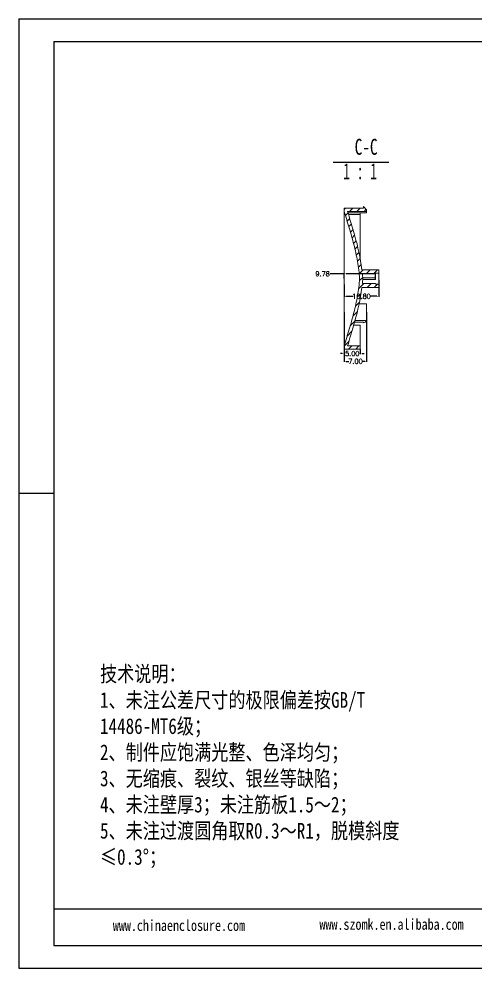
# Model space of a CAD drawing. Header units: inches. Extents: x 1184 to 3641, y 573 to 1047.
# Drawn here: x 2695.1 to 2837.5, y 573 to 869.2 of the extents above; entities that cross this region are included whole.
import ezdxf

# ---------------------------------------------------------------- set-up
doc = ezdxf.new("R2010")
doc.units = ezdxf.units.IN
doc.layers.add('10', color=7, linetype='Continuous')
doc.layers.add('文字', color=81, linetype='Continuous')
doc.styles.add('SLDTEXTSTYLE6', font='TXT', dxfattribs={"width": 0.7})
doc.styles.add('SLDTEXTSTYLE7', font='TXT', dxfattribs={"width": 0.62})
doc.styles.get("Standard").update_dxf_attribs({"font": 'txt', "bigfont": 'gbcbig.shx'})
doc.styles.add('宋体', font='', dxfattribs={"width": 0.8, "height": 3.5})
doc.styles.get('宋体').set_extended_font_data('SimSun')
doc.dimstyles.new('2', dxfattribs={"dimtxt": 1.5, "dimasz": 0.6, "dimexe": 0.18, "dimexo": 0.0625, "dimgap": 0.09, "dimtad": 0, "dimtih": 1, "dimtoh": 1, "dimzin": 0, "dimdsep": 46, "dimtxsty": 'Standard', "dimcen": 0, "dimadec": 0, "dimazin": 2, "dimtfac": 1, "dimtofl": 0, "dimtmove": 0, "dimatfit": 3, "dimfxl": 1, "dimtolj": 1, "dimtzin": 0, "dimarcsym": 0})

# ---------------------------------------------------------------- blocks, each defined once
blk = doc.blocks.new('SW_NOTE_1')
at = {"layer": '10', "color": 0}
blk.add_line((-4.36, -0.82), (13.09, -0.82), dxfattribs=at)
at = {"layer": '10', "color": 0, "char_height": 5, "attachment_point": 2}
for s, insert, style in [('C-C', (5.94, 6.45), 'SLDTEXTSTYLE6'), ('1 : 1', (4.07, -1.19), 'SLDTEXTSTYLE7')]:
    blk.add_mtext(s, dxfattribs=dict(at, insert=insert, style=style))
blk = doc.blocks.new('*D218')
at = {"color": 0, "lineweight": -2, "transparency": 16777216}
for p, q in [((2796.65, 789.68), (2792.21, 789.68)), ((2796.65, 788.25), (2796.65, 789.86)), ((2805.83, 789.68), (2797.25, 789.68)), ((2806.43, 788), (2806.43, 789.86))]:
    blk.add_line(p, q, dxfattribs=at)
at = {"color": 0, "transparency": 16777216}
for points in [[(2797.25, 789.78), (2797.25, 789.58), (2796.65, 789.68)], [(2805.83, 789.78), (2805.83, 789.58), (2806.43, 789.68)]]:
    blk.add_solid(points, dxfattribs=at)
at = {"layer": 'Defpoints', "color": 0, "transparency": 16777216}
for p in [(2796.65, 789.68), (2796.65, 788.19), (2806.43, 787.94)]:
    blk.add_point(p, dxfattribs=at)
at = {"color": 0, "transparency": 16777216, "insert": (2789.87, 789.68), "char_height": 1.5, "attachment_point": 5}
blk.add_mtext('\\A1;9.78', dxfattribs=at)
blk = doc.blocks.new('*D219')
at = {"color": 0, "lineweight": -2, "transparency": 16777216}
for p, q in [((2796.63, 786.35), (2796.63, 782.48)), ((2807.43, 787.65), (2807.43, 782.48)), ((2797.23, 782.66), (2799.44, 782.66)), ((2806.83, 782.66), (2804.62, 782.66))]:
    blk.add_line(p, q, dxfattribs=at)
at = {"color": 0, "transparency": 16777216}
for points in [[(2797.23, 782.76), (2797.23, 782.56), (2796.63, 782.66)], [(2806.83, 782.76), (2806.83, 782.56), (2807.43, 782.66)]]:
    blk.add_solid(points, dxfattribs=at)
at = {"layer": 'Defpoints', "color": 0, "transparency": 16777216}
for p in [(2796.63, 786.42), (2807.43, 787.71), (2807.43, 782.66)]:
    blk.add_point(p, dxfattribs=at)
at = {"color": 0, "transparency": 16777216, "insert": (2802.03, 782.66), "char_height": 1.5, "attachment_point": 5}
blk.add_mtext('\\A1;10.80', dxfattribs=at)
blk = doc.blocks.new('*D220')
at = {"color": 0, "lineweight": -2, "transparency": 16777216}
for p, q in [((2796.63, 777.68), (2796.63, 762.18)), ((2803.63, 777.68), (2803.63, 762.18)), ((2797.23, 762.36), (2798.04, 762.36)), ((2803.03, 762.36), (2802.22, 762.36))]:
    blk.add_line(p, q, dxfattribs=at)
at = {"color": 0, "transparency": 16777216}
for points in [[(2797.23, 762.46), (2797.23, 762.26), (2796.63, 762.36)], [(2803.03, 762.46), (2803.03, 762.26), (2803.63, 762.36)]]:
    blk.add_solid(points, dxfattribs=at)
at = {"layer": 'Defpoints', "color": 0, "transparency": 16777216}
for p in [(2796.63, 777.74), (2803.63, 777.74), (2796.63, 762.36)]:
    blk.add_point(p, dxfattribs=at)
at = {"color": 0, "transparency": 16777216, "insert": (2800.13, 762.36), "char_height": 1.5, "attachment_point": 5}
blk.add_mtext('\\A1;7.00', dxfattribs=at)
blk = doc.blocks.new('*D221')
at = {"color": 0, "lineweight": -2, "transparency": 16777216}
for p, q in [((2796.63, 769.86), (2796.63, 764.61)), ((2796.03, 764.79), (2795.43, 764.79)), ((2801.63, 766.12), (2801.63, 764.61)), ((2802.23, 764.79), (2802.83, 764.79))]:
    blk.add_line(p, q, dxfattribs=at)
at = {"color": 0, "transparency": 16777216}
for points in [[(2796.03, 764.89), (2796.03, 764.69), (2796.63, 764.79)], [(2802.23, 764.89), (2802.23, 764.69), (2801.63, 764.79)]]:
    blk.add_solid(points, dxfattribs=at)
at = {"layer": 'Defpoints', "color": 0, "transparency": 16777216}
for p in [(2796.63, 769.93), (2796.63, 764.79), (2801.63, 766.19)]:
    blk.add_point(p, dxfattribs=at)
at = {"color": 0, "transparency": 16777216, "insert": (2799.13, 764.79), "char_height": 1.5, "attachment_point": 5}
blk.add_mtext('\\A1;5.00', dxfattribs=at)

msp = doc.modelspace()

# ---------------------------------------------------------------- hatches: boundary and pattern name
at = {"linetype": 'Continuous', "lineweight": 0}
h = msp.add_hatch(dxfattribs=at)
h.set_pattern_fill('ANSI31', color=4, scale=0.5, style=0)
edge = h.paths.add_edge_path(flags=0)
edge.add_spline(control_points=[(2796.651, 809.187), (2797.263, 806.879), (2798.019, 804.613), (2798.681, 802.32), (2799.344, 800.022), (2799.943, 797.702), (2800.418, 795.358), (2800.657, 794.177), (2800.865, 792.988), (2801.036, 791.795), (2801.121, 791.197), (2801.197, 790.596), (2801.263, 789.995), (2801.295, 789.694), (2801.326, 789.393), (2801.353, 789.092), (2801.367, 788.941), (2801.38, 788.79), (2801.393, 788.639), (2801.399, 788.564), (2801.405, 788.489), (2801.411, 788.413), (2801.414, 788.375), (2801.416, 788.338), (2801.419, 788.3), (2801.421, 788.281), (2801.422, 788.262), (2801.424, 788.243), (2801.424, 788.234), (2801.425, 788.224), (2801.426, 788.215), (2801.426, 788.21), (2801.426, 788.205), (2801.427, 788.201), (2801.427, 788.198), (2801.427, 788.196), (2801.427, 788.194), (2801.427, 788.192), (2801.427, 788.191), (2801.427, 788.19), (2801.428, 788.19), (2801.428, 788.189), (2801.428, 788.188), (2801.428, 788.188), (2801.428, 788.188), (2801.428, 788.187), (2801.428, 788.187), (2801.428, 788.187), (2801.428, 788.187), (2801.428, 788.187), (2801.428, 788.187), (2801.428, 788.187), (2801.428, 788.187), (2801.428, 788.187), (2801.428, 788.187), (2801.428, 788.187), (2801.428, 788.187), (2801.428, 788.187), (2801.428, 788.187), (2801.428, 788.187), (2801.428, 788.187)], knot_values=[0, 0, 0, 0, 0.0071607, 0.0071607, 0.0071607, 0.0143403, 0.0143403, 0.0143403, 0.0179564, 0.0179564, 0.0179564, 0.01977, 0.01977, 0.01977, 0.0206777, 0.0206777, 0.0206777, 0.0211316, 0.0211316, 0.0211316, 0.0213586, 0.0213586, 0.0213586, 0.0214721, 0.0214721, 0.0214721, 0.0215289, 0.0215289, 0.0215289, 0.0215572, 0.0215572, 0.0215572, 0.0215714, 0.0215714, 0.0215714, 0.0215785, 0.0215785, 0.0215785, 0.0215821, 0.0215821, 0.0215821, 0.0215838, 0.0215838, 0.0215838, 0.0215847, 0.0215847, 0.0215847, 0.0215852, 0.0215852, 0.0215852, 0.0215854, 0.0215854, 0.0215854, 0.0215855, 0.0215855, 0.0215855, 0.0215855, 0.0215855, 0.0215855, 0.0215856, 0.0215856, 0.0215856, 0.0215856], weights=[1, 1, 1, 1, 1, 1, 1, 1, 1, 1, 1, 1, 1, 1, 1, 1, 1, 1, 1, 1, 1, 1, 1, 1, 1, 1, 1, 1, 1, 1, 1, 1, 1, 1, 1, 1, 1, 1, 1, 1, 1, 1, 1, 1, 1, 1, 1, 1, 1, 1, 1, 1, 1, 1, 1, 1, 1, 1, 1, 1, 1], degree=3, periodic=0)
edge.add_spline(control_points=[(2801.428, 788.187), (2801.428, 788.187), (2801.428, 788.187), (2801.428, 788.187), (2801.428, 788.187), (2801.428, 788.187), (2801.428, 788.186), (2801.428, 788.186), (2801.428, 788.186), (2801.428, 788.186), (2801.428, 788.186), (2801.428, 788.186), (2801.428, 788.186), (2801.428, 788.186), (2801.428, 788.186), (2801.428, 788.186), (2801.428, 788.185), (2801.428, 788.185), (2801.428, 788.185), (2801.428, 788.184), (2801.428, 788.184), (2801.427, 788.183), (2801.427, 788.182), (2801.427, 788.181), (2801.427, 788.18), (2801.427, 788.177), (2801.427, 788.175), (2801.427, 788.172), (2801.426, 788.168), (2801.426, 788.163), (2801.426, 788.158), (2801.425, 788.149), (2801.424, 788.139), (2801.424, 788.13), (2801.422, 788.111), (2801.421, 788.092), (2801.419, 788.073), (2801.416, 788.036), (2801.414, 787.998), (2801.411, 787.96), (2801.405, 787.885), (2801.399, 787.809), (2801.393, 787.734), (2801.38, 787.583), (2801.367, 787.432), (2801.353, 787.281), (2801.326, 786.98), (2801.295, 786.679), (2801.263, 786.378), (2801.197, 785.777), (2801.121, 785.177), (2801.036, 784.578), (2800.865, 783.385), (2800.657, 782.197), (2800.418, 781.015), (2799.943, 778.671), (2799.344, 776.352), (2798.681, 774.054), (2798.019, 771.76), (2797.263, 769.494), (2796.651, 767.187)], knot_values=[0, 0, 0, 0, 0, 0, 0, 0.0000001, 0.0000001, 0.0000001, 0.0000002, 0.0000002, 0.0000002, 0.0000004, 0.0000004, 0.0000004, 0.0000009, 0.0000009, 0.0000009, 0.0000017, 0.0000017, 0.0000017, 0.0000035, 0.0000035, 0.0000035, 0.0000071, 0.0000071, 0.0000071, 0.0000142, 0.0000142, 0.0000142, 0.0000284, 0.0000284, 0.0000284, 0.0000567, 0.0000567, 0.0000567, 0.0001135, 0.0001135, 0.0001135, 0.0002271, 0.0002271, 0.0002271, 0.0004541, 0.0004541, 0.0004541, 0.0009083, 0.0009083, 0.0009083, 0.0018163, 0.0018163, 0.0018163, 0.0036307, 0.0036307, 0.0036307, 0.0072483, 0.0072483, 0.0072483, 0.014431, 0.014431, 0.014431, 0.0215948, 0.0215948, 0.0215948, 0.0215948], weights=[1, 1, 1, 1, 1, 1, 1, 1, 1, 1, 1, 1, 1, 1, 1, 1, 1, 1, 1, 1, 1, 1, 1, 1, 1, 1, 1, 1, 1, 1, 1, 1, 1, 1, 1, 1, 1, 1, 1, 1, 1, 1, 1, 1, 1, 1, 1, 1, 1, 1, 1, 1, 1, 1, 1, 1, 1, 1, 1, 1, 1], degree=3, periodic=0)
edge.add_line((2796.651, 767.187), (2796.63, 767.187))
edge.add_line((2796.63, 767.187), (2796.63, 766.187))
edge.add_line((2796.63, 766.187), (2801.63, 766.187))
edge.add_line((2801.63, 766.187), (2801.63, 767.187))
edge.add_line((2801.63, 767.187), (2797.687, 767.187))
edge.add_spline(control_points=[(2797.687, 767.187), (2798.787, 771.229), (2801.209, 777.814), (2802.159, 785.437)], knot_values=[0.0640847, 0.0640847, 0.0640847, 0.0640847, 0.797716, 0.797716, 0.797716, 0.797716], weights=[1, 1, 1, 1], degree=3, periodic=0)
edge.add_line((2802.159, 785.437), (2807.43, 785.437))
edge.add_line((2807.43, 785.437), (2807.43, 786.437))
edge.add_line((2807.43, 786.437), (2806.43, 786.437))
edge.add_line((2806.43, 786.437), (2806.43, 786.687))
edge.add_line((2806.43, 786.687), (2802.301, 786.687))
edge.add_spline(control_points=[(2802.301, 786.687), (2802.351, 787.183), (2802.394, 787.683), (2802.43, 788.187)], knot_values=[0.8375299, 0.8375299, 0.8375299, 0.8375299, 0.8846156, 0.8846156, 0.8846156, 0.8846156], weights=[1, 1, 1, 1], degree=3, periodic=0)
edge.add_spline(control_points=[(2802.43, 788.187), (2802.394, 788.69), (2802.351, 789.19), (2802.301, 789.687)], knot_values=[0, 0, 0, 0, 0.0470858, 0.0470858, 0.0470858, 0.0470858], weights=[1, 1, 1, 1], degree=3, periodic=0)
edge.add_line((2802.301, 789.687), (2806.43, 789.687))
edge.add_line((2806.43, 789.687), (2806.43, 789.937))
edge.add_line((2806.43, 789.937), (2807.43, 789.937))
edge.add_line((2807.43, 789.937), (2807.43, 790.937))
edge.add_line((2807.43, 790.937), (2802.159, 790.937))
edge.add_spline(control_points=[(2802.159, 790.937), (2801.209, 798.559), (2798.787, 805.145), (2797.687, 809.187)], knot_values=[0.0868996, 0.0868996, 0.0868996, 0.0868996, 0.820531, 0.820531, 0.820531, 0.820531], weights=[1, 1, 1, 1], degree=3, periodic=0)
edge.add_line((2797.687, 809.187), (2803.63, 809.187))
edge.add_line((2803.63, 809.187), (2803.63, 809.687))
edge.add_line((2803.63, 809.687), (2802.63, 810.687))
edge.add_line((2802.63, 810.687), (2802.63, 810.187))
edge.add_line((2802.63, 810.187), (2796.63, 810.187))
edge.add_line((2796.63, 810.187), (2796.63, 809.187))
edge.add_line((2796.63, 809.187), (2796.651, 809.187))

# ---------------------------------------------------------------- linework, layer by layer
for p, q in [((2695.067, 869.241), (3114.097, 869.241)), ((2695.067, 869.241), (2695.067, 572.957)), ((2705.909, 862.187), (3107.043, 862.187)), ((2705.909, 862.187), (2705.909, 580.011)), ((2705.909, 721.099), (2695.067, 721.099)), ((2695.067, 710.125), (2695.067, 572.957)), ((2853.085, 591.298), (2705.909, 591.298)), ((2705.909, 580.011), (3107.043, 580.011)), ((2695.067, 572.957), (3114.097, 572.957)), ((2695.067, 572.957), (2889.062, 572.957))]:
    msp.add_line(p, q)
at = {"color": 7, "linetype": 'Continuous', "lineweight": 15}
for p, q in [((2796.63, 810.187), (2796.63, 809.187)), ((2796.63, 810.187), (2802.63, 810.187)), ((2796.63, 809.187), (2796.651, 809.187)), ((2796.63, 809.187), (2796.63, 767.187)), ((2796.651, 809.187), (2796.651, 767.187)), ((2797.687, 809.187), (2803.63, 809.187)), ((2802.63, 810.187), (2802.63, 810.687)), ((2803.63, 809.687), (2802.63, 810.687)), ((2803.63, 809.187), (2803.63, 809.687)), ((2803.63, 809.187), (2803.63, 808.752)), ((2797.83, 808.752), (2803.63, 808.752)), ((2797.83, 808.752), (2797.83, 808.692)), ((2797.957, 808.235), (2801.63, 808.235)), ((2801.63, 808.235), (2801.63, 808.752)), ((2801.63, 794.303), (2801.63, 808.235)), ((2802.159, 790.937), (2807.43, 790.937)), ((2802.301, 789.687), (2806.43, 789.687)), ((2802.411, 788.437), (2806.43, 788.437)), ((2806.43, 789.937), (2807.43, 789.937)), ((2806.43, 789.687), (2806.43, 789.937)), ((2806.43, 788.437), (2806.43, 787.937)), ((2807.43, 790.937), (2807.43, 789.937)), ((2807.43, 789.937), (2807.43, 786.437)), ((2807.43, 785.437), (2802.159, 785.437)), ((2806.43, 786.687), (2802.301, 786.687)), ((2802.41, 787.937), (2806.43, 787.937)), ((2806.43, 786.437), (2806.43, 786.687)), ((2807.43, 786.437), (2806.43, 786.437)), ((2807.43, 786.437), (2807.43, 785.437)), ((2801.296, 780.334), (2803.63, 780.334)), ((2801.567, 781.742), (2801.63, 781.742)), ((2801.63, 781.742), (2801.63, 782.077)), ((2803.63, 780.334), (2803.63, 775.147)), ((2799.593, 773.613), (2801.63, 773.613)), ((2799.883, 774.64), (2802.63, 774.64)), ((2800.024, 775.147), (2803.63, 775.147)), ((2801.63, 767.187), (2801.63, 773.613)), ((2802.63, 774.64), (2802.63, 774.386)), ((2803.63, 775.147), (2803.63, 774.893)), ((2796.63, 767.187), (2796.63, 766.187)), ((2796.651, 767.187), (2796.63, 767.187)), ((2796.63, 766.187), (2801.63, 766.187)), ((2801.63, 767.187), (2797.687, 767.187)), ((2801.63, 766.187), (2801.63, 767.187))]:
    msp.add_line(p, q, dxfattribs=at)
for points in [[(2796.651, 809.187), (2796.882, 808.317), (2797.14, 807.455), (2797.66, 805.733), (2797.924, 804.874), (2798.699, 802.289), (2799.193, 800.559), (2800.069, 797.072), (2800.453, 795.313), (2801.067, 791.768), (2801.297, 789.981), (2801.428, 788.187)], [(2796.651, 767.187), (2796.882, 768.056), (2797.14, 768.918), (2797.66, 770.64), (2797.924, 771.5), (2798.699, 774.084), (2799.193, 775.814), (2800.069, 779.301), (2800.453, 781.06), (2801.067, 784.605), (2801.297, 786.392), (2801.428, 788.187)]]:
    msp.add_open_spline(points, degree=3, knots=[0, 0, 0, 0, 0.125, 0.125, 0.25, 0.25, 0.5, 0.5, 0.75, 0.75, 1, 1, 1, 1], dxfattribs=at)
for points in [[(2797.687, 809.187), (2798.787, 805.145), (2801.209, 798.559), (2802.159, 790.937)], [(2802.301, 789.687), (2802.351, 789.19), (2802.394, 788.69), (2802.43, 788.187)], [(2802.301, 786.687), (2802.351, 787.183), (2802.394, 787.683), (2802.43, 788.187)], [(2797.687, 767.187), (2798.787, 771.229), (2801.209, 777.814), (2802.159, 785.437)], [(2802.63, 774.386), (2802.964, 774.555), (2803.297, 774.724), (2803.63, 774.893)]]:
    msp.add_open_spline(points, degree=3, dxfattribs=at)

# ---------------------------------------------------------------- block references
at = {"layer": '10'}
msp.add_blockref('SW_NOTE_1', (2797.516, 825.387), dxfattribs=at)

# ---------------------------------------------------------------- texts
at = {"layer": '文字', "color": 0, "attachment_point": 1, "style": '宋体'}
for s, insert, char_height, width in [('{\\H1.111x;技术说明：\\P1、未注公差尺寸的极限偏差按GB/T 14486-MT6级；\\P2、制件应饱满光整、色泽均匀；\\P3、无缩痕、裂纹、银丝等缺陷；\\P4、未注壁厚3；未注筋板1.5～2；\\P5、未注过渡圆角取R0.3～R1，脱模斜度≤0.3%%D；}', (2720.366, 667.255), 4.40899, 99.30992), ('www.chinaenclosure.com', (2724.375, 587.995), 3.44881, 60.59231), ('www.szomk.en.alibaba.com', (2788.883, 588.337), 3.44881, 60.59231)]:
    msp.add_mtext(s, dxfattribs=dict(at, insert=insert, char_height=char_height, width=width))

# ---------------------------------------------------------------- dimensions: what is measured, and where the dimension line sits
dim = msp.add_linear_dim(base=(2796.651, 789.685), p1=(2806.43, 787.937), p2=(2796.651, 788.187), dimstyle='2')
dim.commit()
dim.dimension.update_dxf_attribs({"geometry": '*D218', "text_midpoint": (2789.866, 789.685), "dimtype": 160})
for base, p1, p2, picture, middle in [((2807.43, 782.659), (2796.63, 786.416), (2807.43, 787.714), '*D219', (2802.03, 782.659)), ((2796.63, 762.356), (2803.63, 777.741), (2796.63, 777.741), '*D220', (2800.13, 762.356)), ((2796.63, 764.791), (2801.63, 766.187), (2796.63, 769.927), '*D221', (2799.13, 764.791))]:
    dim = msp.add_linear_dim(base=base, p1=p1, p2=p2, dimstyle='2')
    dim.commit()
    dim.dimension.update_dxf_attribs({"geometry": picture, "text_midpoint": middle})

doc.saveas('drawing.dxf')
